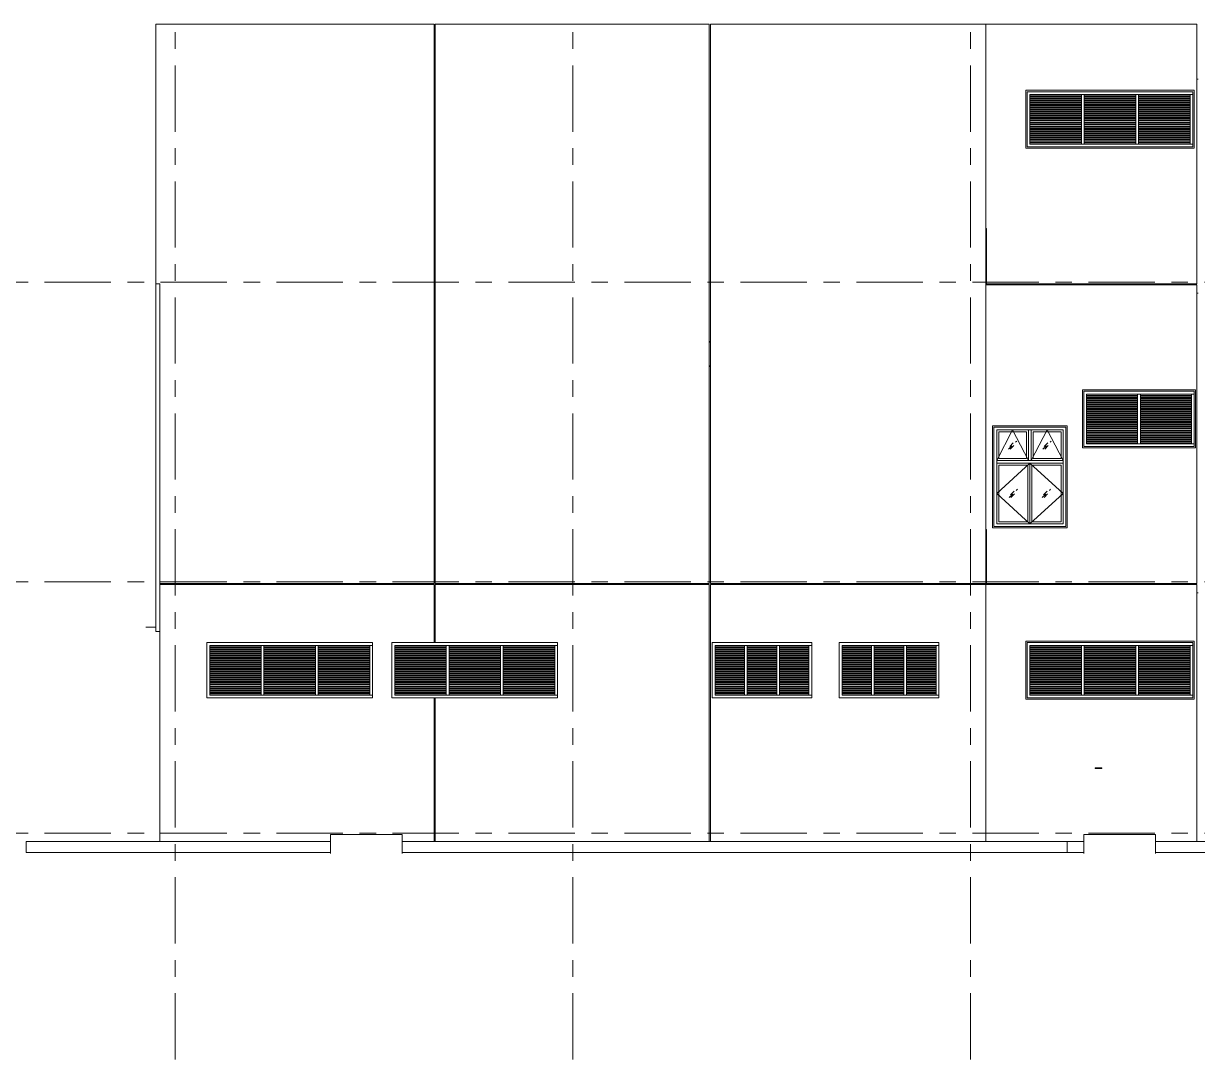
# Model space of a CAD drawing. Header units: millimetres. Extents: x -33493 to 146110, y 17338 to 47807.
# Drawn here: x -10325 to 10931, y 17966 to 36725 of the extents above; entities that cross this region are included whole.
import ezdxf

# ---------------------------------------------------------------- set-up
doc = ezdxf.new("R2010")
doc.units = ezdxf.units.MM
for name, pattern in [('Centre', [4762.5, 952.5, -714.375, 2381.25, -714.375]), ('Dash', [952.5, 476.25, -476.25]), ('Glass Symbol', [360, 90, -90, 90, -90]), ('IDA - Grid Line', [2100, 1200, -300, 300, -300])]:
    doc.linetypes.add(name, pattern=pattern)
doc.layers.add('0-1', color=7, linetype='Continuous', lineweight=5)
doc.layers.add('A-_GENM----_H', color=7, linetype='Dash', lineweight=9)
for name, color, linetype, lineweight, true_color in [('A-_CEIL----_E-1', 6, 'Continuous', 9, 0xff00ff), ('A-_FLOR----_E-1', 6, 'Continuous', 9, 0xff00ff), ('A-_FLORLEVL_E-1', 9, 'IDA - Grid Line', 9, 0x808080), ('A-_GENM----_M-1', 6, 'Continuous', 9, 0xff00ff), ('A-_WALL----_E-1', 6, 'Continuous', 9, 0xff00ff), ('A-_WALLPRTN_E-1', 6, 'Continuous', 9, 0xff00ff), ('A-_WIND----_E-1', 6, 'Continuous', 9, 0xff00ff), ('A-_WIND----_E-2', 6, 'Dash', 9, 0xff00ff), ('A-_WIND----_E-3', 6, 'Centre', 9, 0xff00ff), ('A-_WIND----_E-4', 6, 'Glass Symbol', 9, 0xff00ff), ('M-_EQPT----_E-1', 6, 'Continuous', 9, 0xff00ff), ('M-_SANIFIXR_E-1', 3, 'Continuous', 9, 0x00ff00), ('M-_SANIFIXR_E-2', 7, 'Continuous', 9, 0x804000), ('M-_SANIFIXR_E-3', 6, 'Continuous', 9, 0xff00ff), ('S-_ANOTGRID_E-1', 9, 'IDA - Grid Line', 9, 0x808080), ('X_PART----_E-1', 6, 'Continuous', 9, 0xff00ff)]:
    doc.layers.add(name, color=color, linetype=linetype, lineweight=lineweight, true_color=true_color)

# ---------------------------------------------------------------- blocks, each defined once
blk = doc.blocks.new('PEFY-P125VMA-E_Service_space_1 - PEFY-P125VMA-E-1404126-DOOR _ WINDOW SCHEDULE - ELEVATION 3 Copy 1')
at = {"layer": 'M-_EQPT----_E-1'}
for p, q in [((-7929, 25795), (-8109, 25795)), ((-7929, 25795), (-8109, 25795)), ((-7929, 25795), (-8109, 25795)), ((-8109, 25795), (-7929, 25795))]:
    blk.add_line(p, q, dxfattribs=at)
blk = doc.blocks.new('1599_DB_A_BLK2_ISS_ACMV_R21 23 1228_rvt-1-DOOR _ WINDOW SCHEDULE - ELEVATION 3 Copy 1')
at = {"layer": 'M-_EQPT----_E-1'}
blk.add_blockref('PEFY-P125VMA-E_Service_space_1 - PEFY-P125VMA-E-1404126-DOOR _ WINDOW SCHEDULE - ELEVATION 3 Copy 1', (0, 0), dxfattribs=at)
blk = doc.blocks.new('M_SAN_IC - IC-1-763162-DOOR _ WINDOW SCHEDULE - ELEVATION 3 Copy 1')
at = {"layer": 'M-_SANIFIXR_E-2'}
for p, q in [((9221, 22041), (9220, 22041)), ((9220, 22041), (9245, 22041)), ((9245, 22041), (9795, 22041)), ((9795, 22041), (9820, 22041)), ((9820, 22041), (9819, 22041))]:
    blk.add_line(p, q, dxfattribs=at)
at = {"layer": 'M-_SANIFIXR_E-3'}
for p, q in [((8871, 22040), (10171, 22040)), ((8871, 22040), (8871, 21694)), ((10171, 21694), (10171, 22040))]:
    blk.add_line(p, q, dxfattribs=at)
blk = doc.blocks.new('M_SAN_IC - IC-5-2A-779941-DOOR _ WINDOW SCHEDULE - ELEVATION 3 Copy 1')
at = {"layer": 'M-_SANIFIXR_E-2'}
for p, q in [((-4417, 22041), (-4418, 22041)), ((-4418, 22041), (-4393, 22041)), ((-4393, 22041), (-3843, 22041)), ((-3843, 22041), (-3818, 22041)), ((-3818, 22041), (-3819, 22041))]:
    blk.add_line(p, q, dxfattribs=at)
at = {"layer": 'M-_SANIFIXR_E-3'}
for p, q in [((-4768, 22040), (-3468, 22040)), ((-4768, 22040), (-4768, 21694)), ((-3468, 21694), (-3468, 22040))]:
    blk.add_line(p, q, dxfattribs=at)
blk = doc.blocks.new('1599_DB_P_S_BLK2 23 0814_rvt-1-DOOR _ WINDOW SCHEDULE - ELEVATION 3 Copy 1')
at = {"layer": 'M-_SANIFIXR_E-1'}
for name in ['M_SAN_IC - IC-5-2A-779941-DOOR _ WINDOW SCHEDULE - ELEVATION 3 Copy 1', 'M_SAN_IC - IC-1-763162-DOOR _ WINDOW SCHEDULE - ELEVATION 3 Copy 1']:
    blk.add_blockref(name, (0, 0), dxfattribs=at)
blk = doc.blocks.new('Wall Motif - Type 1-6012129-DOOR _ WINDOW SCHEDULE - ELEVATION 3 Copy 1')
at = {"layer": 'A-_GENM----_M-1'}
for p, q in [((7096, 33010), (7111, 33010)), ((7111, 33010), (7111, 32010)), ((7096, 32010), (7111, 32010))]:
    blk.add_line(p, q, dxfattribs=at)
blk = doc.blocks.new('Wall Motif - Type 1-6012127-DOOR _ WINDOW SCHEDULE - ELEVATION 3 Copy 1')
at = {"layer": 'A-_GENM----_M-1'}
for p, q in [((7096, 27565), (7111, 27565)), ((7111, 27565), (7111, 26565)), ((7071, 26565), (7071, 26585)), ((7096, 26565), (7111, 26565))]:
    blk.add_line(p, q, dxfattribs=at)
blk = doc.blocks.new('IDA - Louver - Array Panels - 3 Panels - 3000L X 1000H - AW-4063697-DOOR _ WINDOW SCHEDULE - ELEVATION 3 Copy 1')
at = {"layer": 'A-_WIND----_E-1'}
for p, q in [((7896, 24565), (7896, 25465)), ((7896, 25465), (10846, 25465)), ((7896, 25440), (8829, 25440)), ((7896, 25435), (8829, 25435)), ((7896, 25425), (8829, 25425)), ((7896, 25401), (8829, 25401)), ((7896, 25395), (8829, 25395)), ((7896, 25386), (8829, 25386)), ((7896, 25361), (8829, 25361)), ((7896, 25356), (8829, 25356)), ((7896, 25346), (8829, 25346)), ((7896, 25322), (8829, 25322)), ((7896, 25316), (8829, 25316)), ((7896, 25307), (8829, 25307)), ((8829, 25465), (8879, 25465)), ((8829, 25465), (8829, 24565)), ((8879, 24565), (8879, 25465)), ((8879, 25440), (9812, 25440)), ((8879, 25435), (9812, 25435)), ((8879, 25425), (9812, 25425)), ((8879, 25401), (9812, 25401)), ((8879, 25395), (9812, 25395)), ((8879, 25386), (9812, 25386)), ((8879, 25361), (9812, 25361)), ((8879, 25356), (9812, 25356)), ((8879, 25346), (9812, 25346)), ((8879, 25322), (9812, 25322)), ((8879, 25316), (9812, 25316)), ((8879, 25307), (9812, 25307)), ((9812, 25465), (9862, 25465)), ((9812, 25465), (9812, 24565)), ((9862, 24565), (9862, 25465)), ((9862, 25440), (10796, 25440)), ((9862, 25435), (10796, 25435)), ((9862, 25425), (10796, 25425)), ((9862, 25401), (10796, 25401)), ((9862, 25395), (10796, 25395)), ((9862, 25386), (10796, 25386)), ((9862, 25361), (10796, 25361)), ((9862, 25356), (10796, 25356)), ((9862, 25346), (10796, 25346)), ((9862, 25322), (10796, 25322)), ((9862, 25316), (10796, 25316)), ((9862, 25307), (10796, 25307)), ((10796, 25465), (10846, 25465)), ((10796, 25465), (10796, 24565)), ((7896, 25282), (8829, 25282)), ((7896, 25276), (8829, 25276)), ((7896, 25267), (8829, 25267)), ((7896, 25243), (8829, 25243)), ((7896, 25237), (8829, 25237)), ((7896, 25228), (8829, 25228)), ((7896, 25203), (8829, 25203)), ((7896, 25197), (8829, 25197)), ((7896, 25188), (8829, 25188)), ((7896, 25164), (8829, 25164)), ((7896, 25158), (8829, 25158)), ((7896, 25149), (8829, 25149)), ((7896, 25124), (8829, 25124)), ((7896, 25118), (8829, 25118)), ((7896, 25109), (8829, 25109)), ((7896, 25085), (8829, 25085)), ((8879, 25282), (9812, 25282)), ((8879, 25276), (9812, 25276)), ((8879, 25267), (9812, 25267)), ((8879, 25243), (9812, 25243)), ((8879, 25237), (9812, 25237)), ((8879, 25228), (9812, 25228)), ((8879, 25203), (9812, 25203)), ((8879, 25197), (9812, 25197)), ((8879, 25188), (9812, 25188)), ((8879, 25164), (9812, 25164)), ((8879, 25158), (9812, 25158)), ((8879, 25149), (9812, 25149)), ((8879, 25124), (9812, 25124)), ((8879, 25118), (9812, 25118)), ((8879, 25109), (9812, 25109)), ((8879, 25085), (9812, 25085)), ((9862, 25282), (10796, 25282)), ((9862, 25276), (10796, 25276)), ((9862, 25267), (10796, 25267)), ((9862, 25243), (10796, 25243)), ((9862, 25237), (10796, 25237)), ((9862, 25228), (10796, 25228)), ((9862, 25203), (10796, 25203)), ((9862, 25197), (10796, 25197)), ((9862, 25188), (10796, 25188)), ((9862, 25164), (10796, 25164)), ((9862, 25158), (10796, 25158)), ((9862, 25149), (10796, 25149)), ((9862, 25124), (10796, 25124)), ((9862, 25118), (10796, 25118)), ((9862, 25109), (10796, 25109)), ((9862, 25085), (10796, 25085)), ((7896, 25079), (8829, 25079)), ((7896, 25070), (8829, 25070)), ((7896, 25045), (8829, 25045)), ((7896, 25039), (8829, 25039)), ((7896, 25030), (8829, 25030)), ((7896, 25005), (8829, 25005)), ((7896, 25000), (8829, 25000)), ((7896, 24991), (8829, 24991)), ((7896, 24966), (8829, 24966)), ((7896, 24960), (8829, 24960)), ((7896, 24951), (8829, 24951)), ((7896, 24926), (8829, 24926)), ((7896, 24921), (8829, 24921)), ((7896, 24912), (8829, 24912)), ((7896, 24887), (8829, 24887)), ((7896, 24881), (8829, 24881)), ((7896, 24872), (8829, 24872)), ((8879, 25079), (9812, 25079)), ((8879, 25070), (9812, 25070)), ((8879, 25045), (9812, 25045)), ((8879, 25039), (9812, 25039)), ((8879, 25030), (9812, 25030)), ((8879, 25005), (9812, 25005)), ((8879, 25000), (9812, 25000)), ((8879, 24991), (9812, 24991)), ((8879, 24966), (9812, 24966)), ((8879, 24960), (9812, 24960)), ((8879, 24951), (9812, 24951)), ((8879, 24926), (9812, 24926)), ((8879, 24921), (9812, 24921)), ((8879, 24912), (9812, 24912)), ((8879, 24887), (9812, 24887)), ((8879, 24881), (9812, 24881)), ((8879, 24872), (9812, 24872)), ((9862, 25079), (10796, 25079)), ((9862, 25070), (10796, 25070)), ((9862, 25045), (10796, 25045)), ((9862, 25039), (10796, 25039)), ((9862, 25030), (10796, 25030)), ((9862, 25005), (10796, 25005)), ((9862, 25000), (10796, 25000)), ((9862, 24991), (10796, 24991)), ((9862, 24966), (10796, 24966)), ((9862, 24960), (10796, 24960)), ((9862, 24951), (10796, 24951)), ((9862, 24926), (10796, 24926)), ((9862, 24921), (10796, 24921)), ((9862, 24912), (10796, 24912)), ((9862, 24887), (10796, 24887)), ((9862, 24881), (10796, 24881)), ((9862, 24872), (10796, 24872)), ((7896, 24847), (8829, 24847)), ((7896, 24842), (8829, 24842)), ((7896, 24833), (8829, 24833)), ((7896, 24808), (8829, 24808)), ((7896, 24802), (8829, 24802)), ((7896, 24793), (8829, 24793)), ((7896, 24768), (8829, 24768)), ((7896, 24763), (8829, 24763)), ((7896, 24754), (8829, 24754)), ((7896, 24729), (8829, 24729)), ((7896, 24723), (8829, 24723)), ((7896, 24714), (8829, 24714)), ((7896, 24689), (8829, 24689)), ((7896, 24684), (8829, 24684)), ((7896, 24674), (8829, 24674)), ((8879, 24847), (9812, 24847)), ((8879, 24842), (9812, 24842)), ((8879, 24833), (9812, 24833)), ((8879, 24808), (9812, 24808)), ((8879, 24802), (9812, 24802)), ((8879, 24793), (9812, 24793)), ((8879, 24768), (9812, 24768)), ((8879, 24763), (9812, 24763)), ((8879, 24754), (9812, 24754)), ((8879, 24729), (9812, 24729)), ((8879, 24723), (9812, 24723)), ((8879, 24714), (9812, 24714)), ((8879, 24689), (9812, 24689)), ((8879, 24684), (9812, 24684)), ((8879, 24674), (9812, 24674)), ((9862, 24847), (10796, 24847)), ((9862, 24842), (10796, 24842)), ((9862, 24833), (10796, 24833)), ((9862, 24808), (10796, 24808)), ((9862, 24802), (10796, 24802)), ((9862, 24793), (10796, 24793)), ((9862, 24768), (10796, 24768)), ((9862, 24763), (10796, 24763)), ((9862, 24754), (10796, 24754)), ((9862, 24729), (10796, 24729)), ((9862, 24723), (10796, 24723)), ((9862, 24714), (10796, 24714)), ((9862, 24689), (10796, 24689)), ((9862, 24684), (10796, 24684)), ((9862, 24674), (10796, 24674)), ((7896, 24650), (8829, 24650)), ((7896, 24644), (8829, 24644)), ((7896, 24635), (8829, 24635)), ((7896, 24610), (8829, 24610)), ((7896, 24605), (8829, 24605)), ((7896, 24595), (8829, 24595)), ((7896, 24571), (8829, 24571)), ((7896, 24565), (10846, 24565)), ((8879, 24565), (8829, 24565)), ((8879, 24650), (9812, 24650)), ((8879, 24644), (9812, 24644)), ((8879, 24635), (9812, 24635)), ((8879, 24610), (9812, 24610)), ((8879, 24605), (9812, 24605)), ((8879, 24595), (9812, 24595)), ((8879, 24571), (9812, 24571)), ((9862, 24565), (9812, 24565)), ((9862, 24650), (10796, 24650)), ((9862, 24644), (10796, 24644)), ((9862, 24635), (10796, 24635)), ((9862, 24610), (10796, 24610)), ((9862, 24605), (10796, 24605)), ((9862, 24595), (10796, 24595)), ((9862, 24571), (10796, 24571)), ((10846, 24565), (10796, 24565))]:
    blk.add_line(p, q, dxfattribs=at)
blk = doc.blocks.new('IDA - Louver - Array Panels - 2 Panels - 2000L X 1000H - AW-4756311-DOOR _ WINDOW SCHEDULE - ELEVATION 3 Copy 1')
at = {"layer": 'A-_WIND----_E-1'}
for p, q in [((8921, 29115), (8921, 30015)), ((8921, 30015), (10871, 30015)), ((8921, 29990), (9846, 29990)), ((8921, 29985), (9846, 29985)), ((8921, 29975), (9846, 29975)), ((9846, 30015), (9896, 30015)), ((9846, 30015), (9846, 29115)), ((9896, 29115), (9896, 30015)), ((9896, 29990), (10821, 29990)), ((9896, 29985), (10821, 29985)), ((9896, 29975), (10821, 29975)), ((10821, 30015), (10871, 30015)), ((10821, 30015), (10821, 29115)), ((8921, 29951), (9846, 29951)), ((8921, 29945), (9846, 29945)), ((8921, 29936), (9846, 29936)), ((8921, 29911), (9846, 29911)), ((8921, 29906), (9846, 29906)), ((8921, 29896), (9846, 29896)), ((8921, 29872), (9846, 29872)), ((8921, 29866), (9846, 29866)), ((8921, 29857), (9846, 29857)), ((8921, 29832), (9846, 29832)), ((8921, 29826), (9846, 29826)), ((8921, 29817), (9846, 29817)), ((8921, 29793), (9846, 29793)), ((8921, 29787), (9846, 29787)), ((8921, 29778), (9846, 29778)), ((9896, 29951), (10821, 29951)), ((9896, 29945), (10821, 29945)), ((9896, 29936), (10821, 29936)), ((9896, 29911), (10821, 29911)), ((9896, 29906), (10821, 29906)), ((9896, 29896), (10821, 29896)), ((9896, 29872), (10821, 29872)), ((9896, 29866), (10821, 29866)), ((9896, 29857), (10821, 29857)), ((9896, 29832), (10821, 29832)), ((9896, 29826), (10821, 29826)), ((9896, 29817), (10821, 29817)), ((9896, 29793), (10821, 29793)), ((9896, 29787), (10821, 29787)), ((9896, 29778), (10821, 29778)), ((8921, 29753), (9846, 29753)), ((8921, 29747), (9846, 29747)), ((8921, 29738), (9846, 29738)), ((8921, 29714), (9846, 29714)), ((8921, 29708), (9846, 29708)), ((8921, 29699), (9846, 29699)), ((8921, 29674), (9846, 29674)), ((8921, 29668), (9846, 29668)), ((8921, 29659), (9846, 29659)), ((8921, 29635), (9846, 29635)), ((8921, 29629), (9846, 29629)), ((8921, 29620), (9846, 29620)), ((8921, 29595), (9846, 29595)), ((8921, 29589), (9846, 29589)), ((8921, 29580), (9846, 29580)), ((8921, 29555), (9846, 29555)), ((8921, 29550), (9846, 29550)), ((9896, 29753), (10821, 29753)), ((9896, 29747), (10821, 29747)), ((9896, 29738), (10821, 29738)), ((9896, 29714), (10821, 29714)), ((9896, 29708), (10821, 29708)), ((9896, 29699), (10821, 29699)), ((9896, 29674), (10821, 29674)), ((9896, 29668), (10821, 29668)), ((9896, 29659), (10821, 29659)), ((9896, 29635), (10821, 29635)), ((9896, 29629), (10821, 29629)), ((9896, 29620), (10821, 29620)), ((9896, 29595), (10821, 29595)), ((9896, 29589), (10821, 29589)), ((9896, 29580), (10821, 29580)), ((9896, 29555), (10821, 29555)), ((9896, 29550), (10821, 29550)), ((8921, 29541), (9846, 29541)), ((8921, 29516), (9846, 29516)), ((8921, 29510), (9846, 29510)), ((8921, 29501), (9846, 29501)), ((8921, 29476), (9846, 29476)), ((8921, 29471), (9846, 29471)), ((8921, 29462), (9846, 29462)), ((8921, 29437), (9846, 29437)), ((8921, 29431), (9846, 29431)), ((8921, 29422), (9846, 29422)), ((8921, 29397), (9846, 29397)), ((8921, 29392), (9846, 29392)), ((8921, 29383), (9846, 29383)), ((8921, 29358), (9846, 29358)), ((8921, 29352), (9846, 29352)), ((8921, 29343), (9846, 29343)), ((9896, 29541), (10821, 29541)), ((9896, 29516), (10821, 29516)), ((9896, 29510), (10821, 29510)), ((9896, 29501), (10821, 29501)), ((9896, 29476), (10821, 29476)), ((9896, 29471), (10821, 29471)), ((9896, 29462), (10821, 29462)), ((9896, 29437), (10821, 29437)), ((9896, 29431), (10821, 29431)), ((9896, 29422), (10821, 29422)), ((9896, 29397), (10821, 29397)), ((9896, 29392), (10821, 29392)), ((9896, 29383), (10821, 29383)), ((9896, 29358), (10821, 29358)), ((9896, 29352), (10821, 29352)), ((9896, 29343), (10821, 29343)), ((8921, 29318), (9846, 29318)), ((8921, 29313), (9846, 29313)), ((8921, 29304), (9846, 29304)), ((8921, 29279), (9846, 29279)), ((8921, 29273), (9846, 29273)), ((8921, 29264), (9846, 29264)), ((8921, 29239), (9846, 29239)), ((8921, 29234), (9846, 29234)), ((8921, 29224), (9846, 29224)), ((8921, 29200), (9846, 29200)), ((8921, 29194), (9846, 29194)), ((8921, 29185), (9846, 29185)), ((8921, 29160), (9846, 29160)), ((8921, 29155), (9846, 29155)), ((8921, 29145), (9846, 29145)), ((8921, 29121), (9846, 29121)), ((9896, 29318), (10821, 29318)), ((9896, 29313), (10821, 29313)), ((9896, 29304), (10821, 29304)), ((9896, 29279), (10821, 29279)), ((9896, 29273), (10821, 29273)), ((9896, 29264), (10821, 29264)), ((9896, 29239), (10821, 29239)), ((9896, 29234), (10821, 29234)), ((9896, 29224), (10821, 29224)), ((9896, 29200), (10821, 29200)), ((9896, 29194), (10821, 29194)), ((9896, 29185), (10821, 29185)), ((9896, 29160), (10821, 29160)), ((9896, 29155), (10821, 29155)), ((9896, 29145), (10821, 29145)), ((9896, 29121), (10821, 29121)), ((8921, 29115), (10871, 29115)), ((9896, 29115), (9846, 29115)), ((10871, 29115), (10821, 29115))]:
    blk.add_line(p, q, dxfattribs=at)
blk = doc.blocks.new('IDA - Louver - Array Panels - 3 Panels - 3000L X 1000H - AW-V3-DOOR _ WINDOW SCHEDULE - ELEVATION 3 Copy 1')
at = {"layer": 'A-_WIND----_E-1'}
for p, q in [((-2871, 25515), (-2891, 25515)), ((-3604, 24565), (-3604, 25465)), ((-3604, 25465), (-654, 25465)), ((-3604, 25440), (-2671, 25440)), ((-3604, 25435), (-2671, 25435)), ((-3604, 25425), (-2671, 25425)), ((-3604, 25401), (-2671, 25401)), ((-3604, 25395), (-2671, 25395)), ((-3604, 25386), (-2671, 25386)), ((-3604, 25361), (-2671, 25361)), ((-3604, 25356), (-2671, 25356)), ((-3604, 25346), (-2671, 25346)), ((-3604, 25322), (-2671, 25322)), ((-3604, 25316), (-2671, 25316)), ((-3604, 25307), (-2671, 25307)), ((-2671, 25465), (-2621, 25465)), ((-2671, 25465), (-2671, 24565)), ((-2621, 24565), (-2621, 25465)), ((-2621, 25440), (-1688, 25440)), ((-2621, 25435), (-1688, 25435)), ((-2621, 25425), (-1688, 25425)), ((-2621, 25401), (-1688, 25401)), ((-2621, 25395), (-1688, 25395)), ((-2621, 25386), (-1688, 25386)), ((-2621, 25361), (-1688, 25361)), ((-2621, 25356), (-1688, 25356)), ((-2621, 25346), (-1688, 25346)), ((-2621, 25322), (-1688, 25322)), ((-2621, 25316), (-1688, 25316)), ((-2621, 25307), (-1688, 25307)), ((-1688, 25465), (-1638, 25465)), ((-1688, 25465), (-1688, 24565)), ((-1638, 24565), (-1638, 25465)), ((-1638, 25440), (-704, 25440)), ((-1638, 25435), (-704, 25435)), ((-1638, 25425), (-704, 25425)), ((-1638, 25401), (-704, 25401)), ((-1638, 25395), (-704, 25395)), ((-1638, 25386), (-704, 25386)), ((-1638, 25361), (-704, 25361)), ((-1638, 25356), (-704, 25356)), ((-1638, 25346), (-704, 25346)), ((-1638, 25322), (-704, 25322)), ((-1638, 25316), (-704, 25316)), ((-1638, 25307), (-704, 25307)), ((-704, 25465), (-654, 25465)), ((-704, 25465), (-704, 24565)), ((-3604, 25282), (-2671, 25282)), ((-3604, 25276), (-2671, 25276)), ((-3604, 25267), (-2671, 25267)), ((-3604, 25243), (-2671, 25243)), ((-3604, 25237), (-2671, 25237)), ((-3604, 25228), (-2671, 25228)), ((-3604, 25203), (-2671, 25203)), ((-3604, 25197), (-2671, 25197)), ((-3604, 25188), (-2671, 25188)), ((-3604, 25164), (-2671, 25164)), ((-3604, 25158), (-2671, 25158)), ((-3604, 25149), (-2671, 25149)), ((-3604, 25124), (-2671, 25124)), ((-3604, 25118), (-2671, 25118)), ((-3604, 25109), (-2671, 25109)), ((-3604, 25085), (-2671, 25085)), ((-2621, 25282), (-1688, 25282)), ((-2621, 25276), (-1688, 25276)), ((-2621, 25267), (-1688, 25267)), ((-2621, 25243), (-1688, 25243)), ((-2621, 25237), (-1688, 25237)), ((-2621, 25228), (-1688, 25228)), ((-2621, 25203), (-1688, 25203)), ((-2621, 25197), (-1688, 25197)), ((-2621, 25188), (-1688, 25188)), ((-2621, 25164), (-1688, 25164)), ((-2621, 25158), (-1688, 25158)), ((-2621, 25149), (-1688, 25149)), ((-2621, 25124), (-1688, 25124)), ((-2621, 25118), (-1688, 25118)), ((-2621, 25109), (-1688, 25109)), ((-2621, 25085), (-1688, 25085)), ((-1638, 25282), (-704, 25282)), ((-1638, 25276), (-704, 25276)), ((-1638, 25267), (-704, 25267)), ((-1638, 25243), (-704, 25243)), ((-1638, 25237), (-704, 25237)), ((-1638, 25228), (-704, 25228)), ((-1638, 25203), (-704, 25203)), ((-1638, 25197), (-704, 25197)), ((-1638, 25188), (-704, 25188)), ((-1638, 25164), (-704, 25164)), ((-1638, 25158), (-704, 25158)), ((-1638, 25149), (-704, 25149)), ((-1638, 25124), (-704, 25124)), ((-1638, 25118), (-704, 25118)), ((-1638, 25109), (-704, 25109)), ((-1638, 25085), (-704, 25085)), ((-3604, 25079), (-2671, 25079)), ((-3604, 25070), (-2671, 25070)), ((-3604, 25045), (-2671, 25045)), ((-3604, 25039), (-2671, 25039)), ((-3604, 25030), (-2671, 25030)), ((-3604, 25005), (-2671, 25005)), ((-3604, 25000), (-2671, 25000)), ((-3604, 24991), (-2671, 24991)), ((-3604, 24966), (-2671, 24966)), ((-3604, 24960), (-2671, 24960)), ((-3604, 24951), (-2671, 24951)), ((-3604, 24926), (-2671, 24926)), ((-3604, 24921), (-2671, 24921)), ((-3604, 24912), (-2671, 24912)), ((-3604, 24887), (-2671, 24887)), ((-3604, 24881), (-2671, 24881)), ((-3604, 24872), (-2671, 24872)), ((-2621, 25079), (-1688, 25079)), ((-2621, 25070), (-1688, 25070)), ((-2621, 25045), (-1688, 25045)), ((-2621, 25039), (-1688, 25039)), ((-2621, 25030), (-1688, 25030)), ((-2621, 25005), (-1688, 25005)), ((-2621, 25000), (-1688, 25000)), ((-2621, 24991), (-1688, 24991)), ((-2621, 24966), (-1688, 24966)), ((-2621, 24960), (-1688, 24960)), ((-2621, 24951), (-1688, 24951)), ((-2621, 24926), (-1688, 24926)), ((-2621, 24921), (-1688, 24921)), ((-2621, 24912), (-1688, 24912)), ((-2621, 24887), (-1688, 24887)), ((-2621, 24881), (-1688, 24881)), ((-2621, 24872), (-1688, 24872)), ((-1638, 25079), (-704, 25079)), ((-1638, 25070), (-704, 25070)), ((-1638, 25045), (-704, 25045)), ((-1638, 25039), (-704, 25039)), ((-1638, 25030), (-704, 25030)), ((-1638, 25005), (-704, 25005)), ((-1638, 25000), (-704, 25000)), ((-1638, 24991), (-704, 24991)), ((-1638, 24966), (-704, 24966)), ((-1638, 24960), (-704, 24960)), ((-1638, 24951), (-704, 24951)), ((-1638, 24926), (-704, 24926)), ((-1638, 24921), (-704, 24921)), ((-1638, 24912), (-704, 24912)), ((-1638, 24887), (-704, 24887)), ((-1638, 24881), (-704, 24881)), ((-1638, 24872), (-704, 24872)), ((-3604, 24847), (-2671, 24847)), ((-3604, 24842), (-2671, 24842)), ((-3604, 24833), (-2671, 24833)), ((-3604, 24808), (-2671, 24808)), ((-3604, 24802), (-2671, 24802)), ((-3604, 24793), (-2671, 24793)), ((-3604, 24768), (-2671, 24768)), ((-3604, 24763), (-2671, 24763)), ((-3604, 24754), (-2671, 24754)), ((-3604, 24729), (-2671, 24729)), ((-3604, 24723), (-2671, 24723)), ((-3604, 24714), (-2671, 24714)), ((-3604, 24689), (-2671, 24689)), ((-3604, 24684), (-2671, 24684)), ((-3604, 24674), (-2671, 24674)), ((-2621, 24847), (-1688, 24847)), ((-2621, 24842), (-1688, 24842)), ((-2621, 24833), (-1688, 24833)), ((-2621, 24808), (-1688, 24808)), ((-2621, 24802), (-1688, 24802)), ((-2621, 24793), (-1688, 24793)), ((-2621, 24768), (-1688, 24768)), ((-2621, 24763), (-1688, 24763)), ((-2621, 24754), (-1688, 24754)), ((-2621, 24729), (-1688, 24729)), ((-2621, 24723), (-1688, 24723)), ((-2621, 24714), (-1688, 24714)), ((-2621, 24689), (-1688, 24689)), ((-2621, 24684), (-1688, 24684)), ((-2621, 24674), (-1688, 24674)), ((-1638, 24847), (-704, 24847)), ((-1638, 24842), (-704, 24842)), ((-1638, 24833), (-704, 24833)), ((-1638, 24808), (-704, 24808)), ((-1638, 24802), (-704, 24802)), ((-1638, 24793), (-704, 24793)), ((-1638, 24768), (-704, 24768)), ((-1638, 24763), (-704, 24763)), ((-1638, 24754), (-704, 24754)), ((-1638, 24729), (-704, 24729)), ((-1638, 24723), (-704, 24723)), ((-1638, 24714), (-704, 24714)), ((-1638, 24689), (-704, 24689)), ((-1638, 24684), (-704, 24684)), ((-1638, 24674), (-704, 24674)), ((-3604, 24650), (-2671, 24650)), ((-3604, 24644), (-2671, 24644)), ((-3604, 24635), (-2671, 24635)), ((-3604, 24610), (-2671, 24610)), ((-3604, 24605), (-2671, 24605)), ((-3604, 24595), (-2671, 24595)), ((-3604, 24571), (-2671, 24571)), ((-3604, 24565), (-654, 24565)), ((-2891, 24515), (-2871, 24515)), ((-2621, 24565), (-2671, 24565)), ((-2621, 24650), (-1688, 24650)), ((-2621, 24644), (-1688, 24644)), ((-2621, 24635), (-1688, 24635)), ((-2621, 24610), (-1688, 24610)), ((-2621, 24605), (-1688, 24605)), ((-2621, 24595), (-1688, 24595)), ((-2621, 24571), (-1688, 24571)), ((-1638, 24565), (-1688, 24565)), ((-1638, 24650), (-704, 24650)), ((-1638, 24644), (-704, 24644)), ((-1638, 24635), (-704, 24635)), ((-1638, 24610), (-704, 24610)), ((-1638, 24605), (-704, 24605)), ((-1638, 24595), (-704, 24595)), ((-1638, 24571), (-704, 24571)), ((-654, 24565), (-704, 24565))]:
    blk.add_line(p, q, dxfattribs=at)
at = {"layer": 'A-_WIND----_E-2'}
for p, q in [((-2891, 25540), (-2871, 25540)), ((-2871, 24490), (-2891, 24490))]:
    blk.add_line(p, q, dxfattribs=at)
blk = doc.blocks.new('IDA - Louver - Array Panels - 3 Panels - 1800L X 1000H - AW-4317399-DOOR _ WINDOW SCHEDULE - ELEVATION 3 Copy 1')
at = {"layer": 'A-_WIND----_E-1'}
for p, q in [((2196, 24565), (2196, 25465)), ((2196, 25465), (3946, 25465)), ((2196, 25440), (2729, 25440)), ((2196, 25435), (2729, 25435)), ((2196, 25425), (2729, 25425)), ((2196, 25401), (2729, 25401)), ((2196, 25395), (2729, 25395)), ((2196, 25386), (2729, 25386)), ((2196, 25361), (2729, 25361)), ((2196, 25356), (2729, 25356)), ((2196, 25346), (2729, 25346)), ((2196, 25322), (2729, 25322)), ((2196, 25316), (2729, 25316)), ((2196, 25307), (2729, 25307)), ((2729, 25465), (2779, 25465)), ((2729, 25465), (2729, 24565)), ((2779, 24565), (2779, 25465)), ((2779, 25440), (3312, 25440)), ((2779, 25435), (3312, 25435)), ((2779, 25425), (3312, 25425)), ((2779, 25401), (3312, 25401)), ((2779, 25395), (3312, 25395)), ((2779, 25386), (3312, 25386)), ((2779, 25361), (3312, 25361)), ((2779, 25356), (3312, 25356)), ((2779, 25346), (3312, 25346)), ((2779, 25322), (3312, 25322)), ((2779, 25316), (3312, 25316)), ((2779, 25307), (3312, 25307)), ((3312, 25465), (3362, 25465)), ((3312, 25465), (3312, 24565)), ((3362, 24565), (3362, 25465)), ((3362, 25440), (3896, 25440)), ((3362, 25435), (3896, 25435)), ((3362, 25425), (3896, 25425)), ((3362, 25401), (3896, 25401)), ((3362, 25395), (3896, 25395)), ((3362, 25386), (3896, 25386)), ((3362, 25361), (3896, 25361)), ((3362, 25356), (3896, 25356)), ((3362, 25346), (3896, 25346)), ((3362, 25322), (3896, 25322)), ((3362, 25316), (3896, 25316)), ((3362, 25307), (3896, 25307)), ((3896, 25465), (3946, 25465)), ((3896, 25465), (3896, 24565)), ((2196, 25282), (2729, 25282)), ((2196, 25276), (2729, 25276)), ((2196, 25267), (2729, 25267)), ((2196, 25243), (2729, 25243)), ((2196, 25237), (2729, 25237)), ((2196, 25228), (2729, 25228)), ((2196, 25203), (2729, 25203)), ((2196, 25197), (2729, 25197)), ((2196, 25188), (2729, 25188)), ((2196, 25164), (2729, 25164)), ((2196, 25158), (2729, 25158)), ((2196, 25149), (2729, 25149)), ((2196, 25124), (2729, 25124)), ((2196, 25118), (2729, 25118)), ((2196, 25109), (2729, 25109)), ((2196, 25085), (2729, 25085)), ((2779, 25282), (3312, 25282)), ((2779, 25276), (3312, 25276)), ((2779, 25267), (3312, 25267)), ((2779, 25243), (3312, 25243)), ((2779, 25237), (3312, 25237)), ((2779, 25228), (3312, 25228)), ((2779, 25203), (3312, 25203)), ((2779, 25197), (3312, 25197)), ((2779, 25188), (3312, 25188)), ((2779, 25164), (3312, 25164)), ((2779, 25158), (3312, 25158)), ((2779, 25149), (3312, 25149)), ((2779, 25124), (3312, 25124)), ((2779, 25118), (3312, 25118)), ((2779, 25109), (3312, 25109)), ((2779, 25085), (3312, 25085)), ((3362, 25282), (3896, 25282)), ((3362, 25276), (3896, 25276)), ((3362, 25267), (3896, 25267)), ((3362, 25243), (3896, 25243)), ((3362, 25237), (3896, 25237)), ((3362, 25228), (3896, 25228)), ((3362, 25203), (3896, 25203)), ((3362, 25197), (3896, 25197)), ((3362, 25188), (3896, 25188)), ((3362, 25164), (3896, 25164)), ((3362, 25158), (3896, 25158)), ((3362, 25149), (3896, 25149)), ((3362, 25124), (3896, 25124)), ((3362, 25118), (3896, 25118)), ((3362, 25109), (3896, 25109)), ((3362, 25085), (3896, 25085)), ((2196, 25079), (2729, 25079)), ((2196, 25070), (2729, 25070)), ((2196, 25045), (2729, 25045)), ((2196, 25039), (2729, 25039)), ((2196, 25030), (2729, 25030)), ((2196, 25005), (2729, 25005)), ((2196, 25000), (2729, 25000)), ((2196, 24991), (2729, 24991)), ((2196, 24966), (2729, 24966)), ((2196, 24960), (2729, 24960)), ((2196, 24951), (2729, 24951)), ((2196, 24926), (2729, 24926)), ((2196, 24921), (2729, 24921)), ((2196, 24912), (2729, 24912)), ((2196, 24887), (2729, 24887)), ((2196, 24881), (2729, 24881)), ((2196, 24872), (2729, 24872)), ((2779, 25079), (3312, 25079)), ((2779, 25070), (3312, 25070)), ((2779, 25045), (3312, 25045)), ((2779, 25039), (3312, 25039)), ((2779, 25030), (3312, 25030)), ((2779, 25005), (3312, 25005)), ((2779, 25000), (3312, 25000)), ((2779, 24991), (3312, 24991)), ((2779, 24966), (3312, 24966)), ((2779, 24960), (3312, 24960)), ((2779, 24951), (3312, 24951)), ((2779, 24926), (3312, 24926)), ((2779, 24921), (3312, 24921)), ((2779, 24912), (3312, 24912)), ((2779, 24887), (3312, 24887)), ((2779, 24881), (3312, 24881)), ((2779, 24872), (3312, 24872)), ((3362, 25079), (3896, 25079)), ((3362, 25070), (3896, 25070)), ((3362, 25045), (3896, 25045)), ((3362, 25039), (3896, 25039)), ((3362, 25030), (3896, 25030)), ((3362, 25005), (3896, 25005)), ((3362, 25000), (3896, 25000)), ((3362, 24991), (3896, 24991)), ((3362, 24966), (3896, 24966)), ((3362, 24960), (3896, 24960)), ((3362, 24951), (3896, 24951)), ((3362, 24926), (3896, 24926)), ((3362, 24921), (3896, 24921)), ((3362, 24912), (3896, 24912)), ((3362, 24887), (3896, 24887)), ((3362, 24881), (3896, 24881)), ((3362, 24872), (3896, 24872)), ((2196, 24847), (2729, 24847)), ((2196, 24842), (2729, 24842)), ((2196, 24833), (2729, 24833)), ((2196, 24808), (2729, 24808)), ((2196, 24802), (2729, 24802)), ((2196, 24793), (2729, 24793)), ((2196, 24768), (2729, 24768)), ((2196, 24763), (2729, 24763)), ((2196, 24754), (2729, 24754)), ((2196, 24729), (2729, 24729)), ((2196, 24723), (2729, 24723)), ((2196, 24714), (2729, 24714)), ((2196, 24689), (2729, 24689)), ((2196, 24684), (2729, 24684)), ((2196, 24674), (2729, 24674)), ((2779, 24847), (3312, 24847)), ((2779, 24842), (3312, 24842)), ((2779, 24833), (3312, 24833)), ((2779, 24808), (3312, 24808)), ((2779, 24802), (3312, 24802)), ((2779, 24793), (3312, 24793)), ((2779, 24768), (3312, 24768)), ((2779, 24763), (3312, 24763)), ((2779, 24754), (3312, 24754)), ((2779, 24729), (3312, 24729)), ((2779, 24723), (3312, 24723)), ((2779, 24714), (3312, 24714)), ((2779, 24689), (3312, 24689)), ((2779, 24684), (3312, 24684)), ((2779, 24674), (3312, 24674)), ((3362, 24847), (3896, 24847)), ((3362, 24842), (3896, 24842)), ((3362, 24833), (3896, 24833)), ((3362, 24808), (3896, 24808)), ((3362, 24802), (3896, 24802)), ((3362, 24793), (3896, 24793)), ((3362, 24768), (3896, 24768)), ((3362, 24763), (3896, 24763)), ((3362, 24754), (3896, 24754)), ((3362, 24729), (3896, 24729)), ((3362, 24723), (3896, 24723)), ((3362, 24714), (3896, 24714)), ((3362, 24689), (3896, 24689)), ((3362, 24684), (3896, 24684)), ((3362, 24674), (3896, 24674)), ((2196, 24650), (2729, 24650)), ((2196, 24644), (2729, 24644)), ((2196, 24635), (2729, 24635)), ((2196, 24610), (2729, 24610)), ((2196, 24605), (2729, 24605)), ((2196, 24595), (2729, 24595)), ((2196, 24571), (2729, 24571)), ((2196, 24565), (3946, 24565)), ((2779, 24565), (2729, 24565)), ((2779, 24650), (3312, 24650)), ((2779, 24644), (3312, 24644)), ((2779, 24635), (3312, 24635)), ((2779, 24610), (3312, 24610)), ((2779, 24605), (3312, 24605)), ((2779, 24595), (3312, 24595)), ((2779, 24571), (3312, 24571)), ((3362, 24565), (3312, 24565)), ((3362, 24650), (3896, 24650)), ((3362, 24644), (3896, 24644)), ((3362, 24635), (3896, 24635)), ((3362, 24610), (3896, 24610)), ((3362, 24605), (3896, 24605)), ((3362, 24595), (3896, 24595)), ((3362, 24571), (3896, 24571)), ((3946, 24565), (3896, 24565))]:
    blk.add_line(p, q, dxfattribs=at)
blk = doc.blocks.new('IDA - Casement w Top Hung - 2 Panels - 1400L X 1800H - B2-AW01-4756310-DOOR _ WINDOW SCHEDULE - ELEVATION 3 Copy 1')
at = {"layer": 'A-_WIND----_E-1'}
for p, q in [((7296, 28815), (7296, 29365)), ((7871, 29365), (7296, 29365)), ((7296, 29365), (7296, 27665)), ((8496, 29365), (7296, 29365)), ((7871, 28815), (7871, 29365)), ((7871, 29365), (7921, 29365)), ((7871, 28815), (7871, 29365)), ((7921, 28815), (7921, 29365)), ((8496, 29365), (7921, 29365)), ((7921, 29365), (7921, 28815)), ((8496, 28815), (8496, 29365)), ((8496, 27665), (8496, 29365)), ((7331, 28850), (7331, 29330)), ((7331, 29330), (7836, 29330)), ((7836, 29330), (7836, 28850)), ((7956, 28850), (7956, 29330)), ((7956, 29330), (8461, 29330)), ((8461, 29330), (8461, 28850)), ((7296, 28815), (7871, 28815)), ((7296, 28765), (7296, 28815)), ((8496, 28815), (7296, 28815)), ((7296, 27665), (7296, 28765)), ((7896, 28765), (7296, 28765)), ((7296, 28765), (8496, 28765)), ((7836, 28850), (7331, 28850)), ((7331, 27700), (7331, 28730)), ((7331, 28730), (7861, 28730)), ((7861, 28730), (7861, 27700)), ((7871, 28815), (7921, 28815)), ((7896, 27665), (7896, 28765)), ((8496, 28765), (7896, 28765)), ((7896, 27665), (7896, 28765)), ((7921, 28815), (8496, 28815)), ((7931, 27700), (7931, 28730)), ((7931, 28730), (8461, 28730)), ((8461, 28850), (7956, 28850)), ((8461, 28730), (8461, 27700)), ((8496, 28815), (8496, 28765)), ((8496, 27665), (8496, 28765)), ((7296, 27665), (7896, 27665)), ((8496, 27665), (7296, 27665)), ((7861, 27700), (7331, 27700)), ((7896, 27665), (8496, 27665)), ((8461, 27700), (7931, 27700))]:
    blk.add_line(p, q, dxfattribs=at)
at = {"layer": 'A-_WIND----_E-3'}
for p, q in [((7296, 28815), (7583, 29365)), ((7871, 28815), (7583, 29365)), ((7921, 28815), (8208, 29365)), ((8496, 28815), (8208, 29365)), ((7896, 28765), (7296, 28215)), ((7896, 28765), (8496, 28215)), ((7296, 28215), (7896, 27665)), ((8496, 28215), (7896, 27665))]:
    blk.add_line(p, q, dxfattribs=at)
at = {"layer": 'A-_WIND----_E-4'}
for p, q in [((7508, 29015), (7658, 29165)), ((7532, 29066), (7626, 29160)), ((8133, 29015), (8283, 29165)), ((8157, 29066), (8251, 29160)), ((7540, 29020), (7634, 29114)), ((8165, 29020), (8259, 29114)), ((7521, 28140), (7671, 28290)), ((7545, 28191), (7639, 28285)), ((8121, 28140), (8271, 28290)), ((8145, 28191), (8239, 28285)), ((7553, 28145), (7646, 28239)), ((8153, 28145), (8246, 28239))]:
    blk.add_line(p, q, dxfattribs=at)
blk = doc.blocks.new('Ledges - below mirror ledges T1-03-6062944-DOOR _ WINDOW SCHEDULE - ELEVATION 3 Copy 1')
at = {"layer": 'A-_GENM----_H'}
for p, q in [((9076, 23245), (9196, 23235)), ((9196, 23245), (9076, 23235)), ((9076, 23245), (9076, 23235)), ((9196, 23245), (9076, 23245)), ((9076, 23235), (9196, 23235)), ((9196, 23235), (9196, 23245))]:
    blk.add_line(p, q, dxfattribs=at)
at = {"layer": 'A-_GENM----_M-1'}
for p, q in [((9076, 23245), (9196, 23245)), ((9076, 23245), (9076, 23235)), ((9196, 23235), (9076, 23235)), ((9196, 23245), (9196, 23235))]:
    blk.add_line(p, q, dxfattribs=at)

msp = doc.modelspace()

# ---------------------------------------------------------------- linework, layer by layer
at = {"layer": 'A-_CEIL----_E-1'}
for p, q in [((-2891.3, 30964), (-2871.3, 30964)), ((-2871.3, 30955), (-2891.3, 30955)), ((2091.7, 30964), (2111.7, 30964)), ((2111.7, 30955), (2091.7, 30955)), ((-2891.3, 30524), (-2871.3, 30524)), ((-2871.3, 30515), (-2891.3, 30515)), ((2091.7, 30524), (2111.7, 30524)), ((2111.7, 30515), (2091.7, 30515))]:
    msp.add_line(p, q, dxfattribs=at)
at = {"layer": 'A-_FLOR----_E-1'}
for p, q in [((-10279.3, 21915), (-4767.6, 21915)), ((-10279.3, 21915), (-10279.3, 21715)), ((-3467.6, 21915), (8870.7, 21915)), ((-2891.3, 22065), (-2871.3, 22065)), ((2091.7, 22065), (2111.7, 22065)), ((8570.7, 21915), (8570.7, 21715)), ((10170.7, 21915), (15495.7, 21915)), ((-4767.6, 21715), (-10279.3, 21715)), ((8870.7, 21715), (-3467.6, 21715)), ((15495.7, 21715), (10170.7, 21715))]:
    msp.add_line(p, q, dxfattribs=at)
at = {"layer": 'A-_FLORLEVL_E-1'}
for p, q in [((-33042.7, 32040), (35568.6, 32040)), ((-33042.7, 26615), (35873.2, 26615)), ((-33042.7, 22065), (35873.2, 22065))]:
    msp.add_line(p, q, dxfattribs=at)
at = {"layer": 'A-_WALL----_E-1'}
for p, q in [((10920.7, 36715), (7095.7, 36715)), ((10920.7, 32010), (10920.7, 36715)), ((7820.7, 34465), (7820.7, 35515)), ((7820.7, 35515), (10870.7, 35515)), ((10870.7, 35515), (10870.7, 34465)), ((10870.7, 34465), (7820.7, 34465)), ((-7929.3, 25715), (-7929.3, 32010)), ((10920.7, 31990), (7095.7, 31990)), ((7110.7, 32010), (10920.7, 32010)), ((10920.7, 26585), (10920.7, 31990)), ((8845.7, 29040), (8845.7, 30090)), ((8845.7, 30090), (10895.7, 30090)), ((10895.7, 30090), (10895.7, 29040)), ((7220.7, 27590), (7220.7, 29440)), ((7220.7, 29440), (8570.7, 29440)), ((8570.7, 29440), (8570.7, 27590)), ((10895.7, 29040), (8845.7, 29040)), ((8570.7, 27590), (7220.7, 27590)), ((-7854.3, 26565), (-7854.3, 26585)), ((-7829.3, 26585), (-7829.3, 26565)), ((7110.7, 26585), (10920.7, 26585)), ((10920.7, 26565), (7110.7, 26565)), ((10920.7, 21915), (10920.7, 26565)), ((-7929.3, 25715), (-7854.3, 25715)), ((7820.7, 24490), (7820.7, 25540)), ((7820.7, 25540), (10870.7, 25540)), ((10870.7, 25540), (10870.7, 24490)), ((10870.7, 24490), (7820.7, 24490))]:
    msp.add_line(p, q, dxfattribs=at)
at = {"layer": 'A-_WALLPRTN_E-1'}
for p, q in [((10940.7, 35715), (10920.7, 35715)), ((7845.7, 34490), (7845.7, 35490)), ((7845.7, 35490), (10845.7, 35490)), ((10845.7, 35490), (10845.7, 34490)), ((10845.7, 34490), (7845.7, 34490)), ((10940.7, 31840), (10920.7, 31840)), ((8870.7, 29065), (8870.7, 30065)), ((8870.7, 30065), (10870.7, 30065)), ((10870.7, 30065), (10870.7, 29065)), ((7245.7, 27615), (7245.7, 29415)), ((7245.7, 29415), (8545.7, 29415)), ((8545.7, 29415), (8545.7, 27615)), ((10870.7, 29065), (8870.7, 29065)), ((8545.7, 27615), (7245.7, 27615)), ((6945.7, 26585), (6945.7, 26565)), ((10920.7, 26415), (10940.7, 26415)), ((7845.7, 24515), (7845.7, 25515)), ((7845.7, 25515), (10845.7, 25515)), ((10845.7, 25515), (10845.7, 24515)), ((10845.7, 24515), (7845.7, 24515))]:
    msp.add_line(p, q, dxfattribs=at)
at = {"layer": 'S-_ANOTGRID_E-1'}
for p, q in [((-7579.3, 17965.8), (-7579.3, 46399)), ((-379.3, 17965.8), (-379.3, 46399)), ((6820.7, 17965.8), (6820.7, 46399))]:
    msp.add_line(p, q, dxfattribs=at)
at = {"layer": 'X_PART----_E-1'}
for p, q in [((-2891.3, 36715), (-7929.3, 36715)), ((-7929.3, 36715), (-7929.3, 32010)), ((-2891.3, 36715), (-2891.3, 32010)), ((2091.7, 36715), (-2871.3, 36715)), ((-2871.3, 36715), (-2871.3, 32010)), ((2091.7, 32010), (2091.7, 36715)), ((7095.7, 36715), (2111.7, 36715)), ((2111.7, 36715), (2111.7, 32010)), ((7095.7, 32010), (7095.7, 36715)), ((-7929.3, 32010), (-7854.3, 32010)), ((-7854.3, 32010), (-7854.3, 26585)), ((-2891.3, 32010), (-2891.3, 26585)), ((-2871.3, 32010), (-2871.3, 26585)), ((2091.7, 26585), (2091.7, 32010)), ((2111.7, 32010), (2111.7, 26585)), ((7095.7, 26585), (7095.7, 32010)), ((-2891.3, 26585), (-7854.3, 26585)), ((-2871.3, 26585), (2091.7, 26585)), ((2111.7, 26585), (7095.7, 26585)), ((-2891.3, 26565), (-7854.3, 26565)), ((-7854.3, 26565), (-7854.3, 25715)), ((-2891.3, 26565), (-2891.3, 25715)), ((2091.7, 26565), (-2871.3, 26565)), ((-2871.3, 25715), (-2871.3, 26565)), ((2091.7, 26565), (2091.7, 25715)), ((7095.7, 26565), (2111.7, 26565)), ((2111.7, 25715), (2111.7, 26565)), ((7095.7, 25715), (7095.7, 26565)), ((-7854.3, 25715), (-7854.3, 21915)), ((-7004.3, 25515), (-7004.3, 24515)), ((-4004.3, 25515), (-7004.3, 25515)), ((-4004.3, 24515), (-4004.3, 25515)), ((-3654.3, 25515), (-3654.3, 24515)), ((-2891.3, 25515), (-3654.3, 25515)), ((-2891.3, 25715), (-2891.3, 25515)), ((-2871.3, 25515), (-2871.3, 25715)), ((-654.3, 25515), (-2871.3, 25515)), ((-654.3, 24515), (-654.3, 25515)), ((2091.7, 25715), (2091.7, 21915)), ((2111.7, 21915), (2111.7, 25715)), ((2145.7, 25515), (2145.7, 24515)), ((3945.7, 25515), (2145.7, 25515)), ((3945.7, 24515), (3945.7, 25515)), ((4445.7, 25515), (4445.7, 24515)), ((6245.7, 25515), (4445.7, 25515)), ((6245.7, 24515), (6245.7, 25515)), ((7095.7, 21915), (7095.7, 25715)), ((-7004.3, 24515), (-4004.3, 24515)), ((-3654.3, 24515), (-2891.3, 24515)), ((-2891.3, 24515), (-2891.3, 21915)), ((-2871.3, 24515), (-654.3, 24515)), ((-2871.3, 21915), (-2871.3, 24515)), ((2145.7, 24515), (3945.7, 24515)), ((4445.7, 24515), (6245.7, 24515))]:
    msp.add_line(p, q, dxfattribs=at)

# ---------------------------------------------------------------- block references
at = {"layer": '0-1'}
for name in ['1599_DB_P_S_BLK2 23 0814_rvt-1-DOOR _ WINDOW SCHEDULE - ELEVATION 3 Copy 1', '1599_DB_A_BLK2_ISS_ACMV_R21 23 1228_rvt-1-DOOR _ WINDOW SCHEDULE - ELEVATION 3 Copy 1']:
    msp.add_blockref(name, (0, 0), dxfattribs=at)
at = {"layer": 'A-_GENM----_M-1'}
for name in ['Wall Motif - Type 1-6012129-DOOR _ WINDOW SCHEDULE - ELEVATION 3 Copy 1', 'Wall Motif - Type 1-6012127-DOOR _ WINDOW SCHEDULE - ELEVATION 3 Copy 1', 'Ledges - below mirror ledges T1-03-6062944-DOOR _ WINDOW SCHEDULE - ELEVATION 3 Copy 1']:
    msp.add_blockref(name, (0, 0), dxfattribs=at)
at = {"layer": 'A-_WIND----_E-1'}
for name, p in [('IDA - Louver - Array Panels - 3 Panels - 3000L X 1000H - AW-4063697-DOOR _ WINDOW SCHEDULE - ELEVATION 3 Copy 1', (0, 9975)), ('IDA - Louver - Array Panels - 2 Panels - 2000L X 1000H - AW-4756311-DOOR _ WINDOW SCHEDULE - ELEVATION 3 Copy 1', (0, 0)), ('IDA - Casement w Top Hung - 2 Panels - 1400L X 1800H - B2-AW01-4756310-DOOR _ WINDOW SCHEDULE - ELEVATION 3 Copy 1', (0, 0)), ('IDA - Louver - Array Panels - 3 Panels - 3000L X 1000H - AW-V3-DOOR _ WINDOW SCHEDULE - ELEVATION 3 Copy 1', (0, 0)), ('IDA - Louver - Array Panels - 3 Panels - 3000L X 1000H - AW-4063697-DOOR _ WINDOW SCHEDULE - ELEVATION 3 Copy 1', (-14850, 0)), ('IDA - Louver - Array Panels - 3 Panels - 1800L X 1000H - AW-4317399-DOOR _ WINDOW SCHEDULE - ELEVATION 3 Copy 1', (0, 0)), ('IDA - Louver - Array Panels - 3 Panels - 1800L X 1000H - AW-4317399-DOOR _ WINDOW SCHEDULE - ELEVATION 3 Copy 1', (2300, 0)), ('IDA - Louver - Array Panels - 3 Panels - 3000L X 1000H - AW-4063697-DOOR _ WINDOW SCHEDULE - ELEVATION 3 Copy 1', (0, 0))]:
    msp.add_blockref(name, p, dxfattribs=at)

doc.saveas('drawing.dxf')
